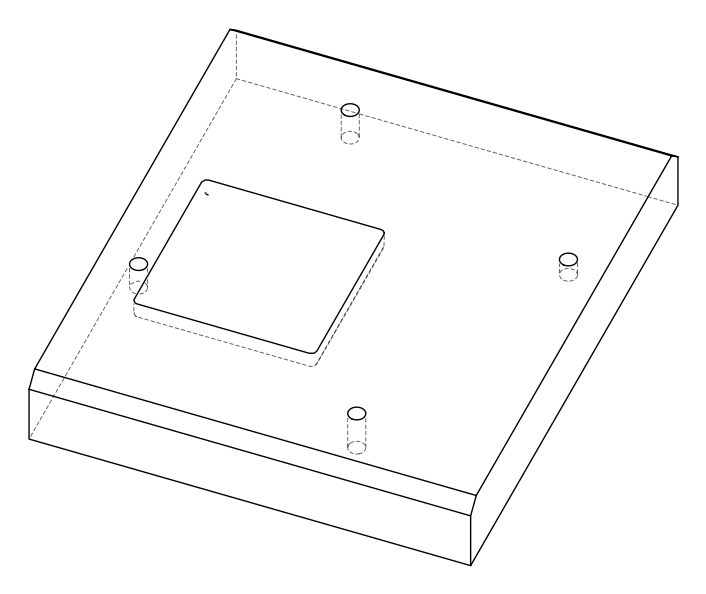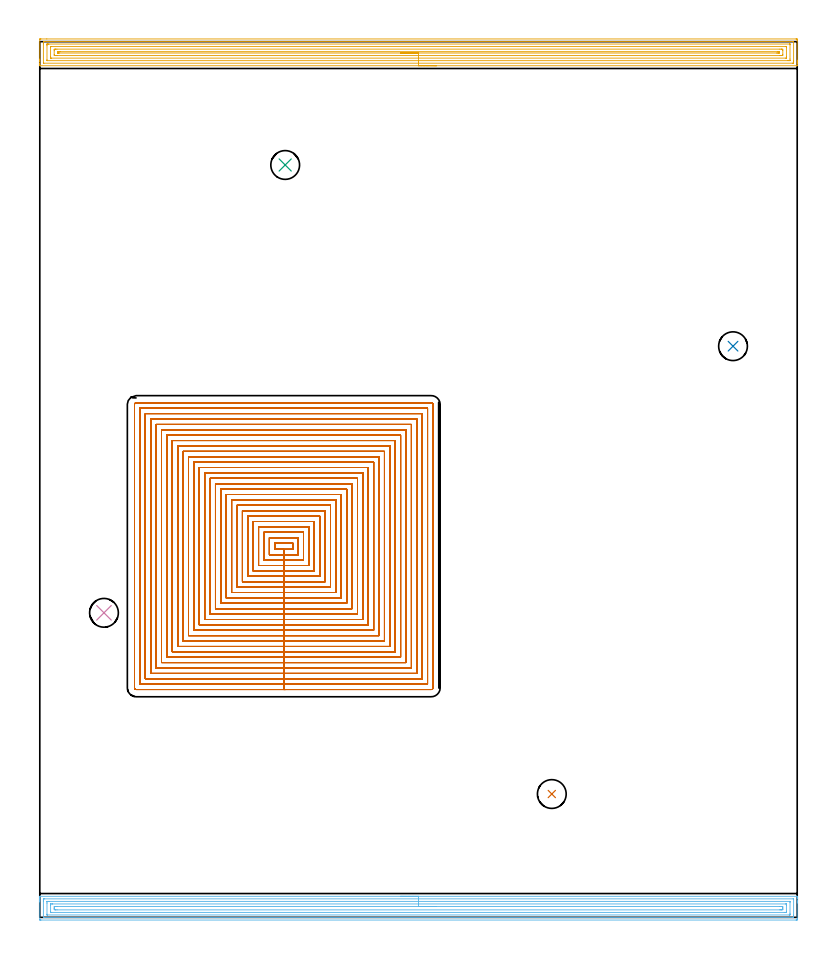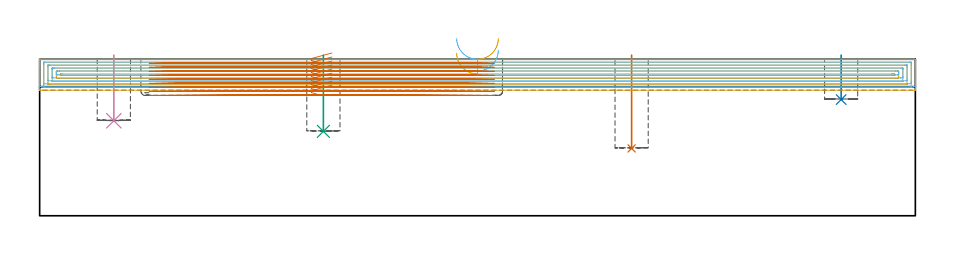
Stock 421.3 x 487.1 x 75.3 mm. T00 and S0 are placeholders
(PLAN: 7 operations, 2 tool changes, 205 min)
(1 INDEXABLE_INSERT_DRILL_BLIND_HOLE_FROM_SOLID | STEP1POCKET | NXT0302_003 | 0.18 min | 8560 mm3)
(2 INDEXABLE_INSERT_DRILL_BLIND_HOLE_FROM_SOLID_1 | STEP1POCKET_1 | NXT0302_003 | 0.09 min | 3851 mm3)
(3 INDEXABLE_INSERT_DRILL_BLIND_HOLE_FROM_SOLID_2 | STEP1POCKET_2 | NXT0302_003 | 0.15 min | 6918 mm3)
(4 INDEXABLE_INSERT_DRILL_BLIND_HOLE_FROM_SOLID_3 | STEP1POCKET_3 | NXT0302_003 | 0.13 min | 5896 mm3)
(5 AREA_MILL | FG_CHAMFER_SURFACE | UGT0205_001 | 20.44 min | 46761 mm3)
(6 AREA_MILL_1 | FG_CHAMFER_SURFACE_1 | UGT0205_001 | 17.11 min | 36704 mm3)
(7 MILL_RECTANGULAR_POCKET | POCKET_RECTANGULAR_STRAIGHT | UGT0201_086 | Follow Part, ap 2, ae 75% | 166.9 min | 506118 mm3)
(TOOL NXT0302_003 | Index. Insert Drill 16mm [880-D1600L20-05] | D16 PA176 FL80 Z2)
(TOOL UGT0205_001 | Chamfer Mill 20 x 3 x 45 deg. | D20 FL50 Z2)
(TOOL UGT0201_086 | End Mill 8 mm | D8 R2 FL19 Z4)
(OP 1 INDEXABLE_INSERT_DRILL_BLIND_HOLE_FROM_SOLID)
G17 G21 G94 G90
T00 M6
G54
G17 G0 G90 X284.8 Y68.6 S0 M3
G43 Z85.3 H1
G94 G81 G98 Z32.4 F250. R77.3
G80
M5
M2
(OP 2 INDEXABLE_INSERT_DRILL_BLIND_HOLE_FROM_SOLID_1)
G17 G21 G94 G90
T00 M6
G54
G17 G0 G90 X385.6 Y317.7 S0 M3
G43 Z85.3 H1
G94 G81 G98 Z55.9 F250. R77.3
G80
M5
M2
(OP 3 INDEXABLE_INSERT_DRILL_BLIND_HOLE_FROM_SOLID_2)
G17 G21 G94 G90
T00 M6
G54
G17 G0 G90 X136.5 Y418.5 S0 M3
G43 Z85.3 H1
G94 G81 G98 Z40.6 F250. R77.3
G80
M5
M2
(OP 4 INDEXABLE_INSERT_DRILL_BLIND_HOLE_FROM_SOLID_3)
G17 G21 G94 G90
T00 M6
G54
G17 G0 G90 X35.7 Y169.4 S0 M3
G43 Z85.3 H1
G94 G81 G98 Z45.7 F250. R77.3
G80
M5
M2
(OP 5 AREA_MILL)
G17 G21 G94 G90
T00 M6
G54
G17 G0 G90 X220.65 Y473.7 S1061 M3
G43 Z85.3 H0
G94 G1 X220.612 Z84.428 F250.
X220.498 Z83.563
X220.309 Z82.712
X220.047 Z81.88
X219.713 Z81.074
X219.31 Z80.3
X218.842 Z79.564
X218.31 Z78.872
X217.721 Z78.229
X217.078 Z77.639
X216.386 Z77.108
X215.65 Z76.64
X214.876 Z76.237
X214.07 Z75.903
X213.238 Z75.641
X212.386 Z75.452
X211.522 Z75.338
X210.65 Z75.3
X0.176
X0.01 Y473.707 Z75.293
X0. Y474.03 Z74.97
Y474.302 Z74.697
Y474.997 Z73.998
Y476.223 Z72.774
Y476.755 Z72.24
Y477.368 Z71.627
Y488.182 Z60.815
X0.002 Y488.451 Z60.547
X0.01 Y488.592 Z60.406
X0.153 Y488.599 Z60.399
X0.623 Y488.6 Z60.4
X3.902
X420.677 Y488.599 Z60.401
X421.098 Y488.596 Z60.402
X421.29 Y488.592 Z60.405
X421.295 Y488.182 Z60.815
X421.3 Y487.569 Z61.428
Y476.755 Z72.24
Y476.223 Z72.774
Y475.876 Z73.12
Y475.344 Z73.652
Y474.997 Z73.998
Y474.029 Z74.97
X421.29 Y473.707 Z75.293
X421.124 Y473.7 Z75.3
X210.65
Y475.114 Z73.886
X2.291
X2.046 Y475.116 Z73.884
X2.017 Y475.118 Z73.882
X2.01 Y475.121 Z73.879
X2.006 Y475.129 Z73.871
X2.002 Y475.164 Z73.836
X2.001 Y475.197 Z73.803
X2. Y475.401 Z73.599
Y485.949 Z63.051
X2.004 Y486.424 Z62.576
X2.009 Y486.819 Z62.181
X2.033 Y487.179 Z61.821
X2.411 Y487.184 Z61.816
X2.531 Y487.185 Z61.815
X419.009 Y487.186 Z61.814
X419.254 Y487.184 Z61.816
X419.283 Y487.182 Z61.818
X419.29 Y487.179 Z61.821
X419.294 Y487.171 Z61.829
X419.298 Y487.136 Z61.864
X419.299 Y487.103 Z61.897
X419.3 Y486.899 Z62.101
Y476.351 Z72.649
X419.296 Y475.876 Z73.124
X419.291 Y475.481 Z73.519
X419.267 Y475.121 Z73.879
X418.889 Y475.116 Z73.884
X418.769 Y475.115 Z73.885
X210.65 Y475.114 Z73.886
Y476.529 Z72.471
X4.122
X4.061 Y476.532 Z72.468
X4.022 Y476.535 Z72.465
X4.01 Y476.539 Z72.461
X4.008 Y476.56 Z72.44
X4.003 Y476.755 Z72.245
X4. Y476.95 Z72.05
Y484.861 Z64.139
X4.002 Y485.545 Z63.455
X4.005 Y485.735 Z63.265
X4.01 Y485.762 Z63.238
X4.028 Y485.765 Z63.235
X4.083 Y485.768 Z63.232
X4.198 Y485.77 Z63.23
X4.862 Y485.771 Z63.229
X5.092 Y485.772 Z63.228
X417.178 Y485.771 Z63.229
X417.239 Y485.768 Z63.232
X417.278 Y485.765 Z63.235
X417.29 Y485.761 Z63.239
X417.292 Y485.74 Z63.26
X417.297 Y485.545 Z63.455
X417.3 Y485.351 Z63.649
Y477.439 Z71.561
X417.298 Y476.755 Z72.245
X417.295 Y476.565 Z72.435
X417.29 Y476.538 Z72.462
X417.272 Y476.535 Z72.465
X417.217 Y476.532 Z72.468
X417.102 Y476.53 Z72.47
X416.438 Y476.529 Z72.471
X416.208
X210.65
Y477.943 Z71.057
X6.565
X6.142 Y477.944 Z71.056
X6.058 Y477.947 Z71.053
X6.022 Y477.949 Z71.051
X6.01 Y477.954 Z71.046
X6.007 Y477.976 Z71.024
X6.004 Y478.081 Z70.919
X6. Y478.499 Z70.501
Y483.773 Z65.227
X6.004 Y484.22 Z64.78
X6.008 Y484.327 Z64.673
X6.01 Y484.348 Z64.652
X6.038 Y484.351 Z64.649
X6.107 Y484.354 Z64.646
X6.301 Y484.356 Z64.644
X414.735 Y484.357 Z64.643
X415.158 Y484.356 Z64.644
X415.242 Y484.353 Z64.647
X415.278 Y484.351 Z64.649
X415.29 Y484.346 Z64.654
X415.293 Y484.324 Z64.676
X415.296 Y484.22 Z64.78
X415.3 Y483.801 Z65.199
Y478.527 Z70.473
X415.296 Y478.08 Z70.92
X415.292 Y477.973 Z71.027
X415.29 Y477.952 Z71.048
X415.262 Y477.949 Z71.051
X415.193 Y477.946 Z71.054
X414.999 Y477.944 Z71.056
X210.65 Y477.943 Z71.057
Y479.357 Z69.643
X9.596
X8.702 Y479.358 Z69.642
X8.667 Y479.359 Z69.641
X8.01 Y479.392 Z69.608
X8.001 Y480.047 Z68.953
X8. Y482.029 Z66.971
X8.003 Y482.682 Z66.318
X8.01 Y482.908 Z66.092
X8.633 Y482.941 Z66.059
X8.667 Y482.942 Z66.058
X9.525 Y482.943 Z66.057
X411.704
X412.598 Y482.942 Z66.058
X412.633 Y482.941 Z66.059
X413.29 Y482.908 Z66.092
X413.299 Y482.253 Z66.747
Y480.047 Z68.953
X413.29 Y479.392 Z69.608
X412.667 Y479.359 Z69.641
X412.633 Y479.358 Z69.642
X411.775 Y479.357 Z69.643
X210.65
Y480.771 Z68.229
X10.84
X10.454 Y480.772 Z68.228
X10.07 Y480.776 Z68.224
X10.021 Y480.778 Z68.222
X10.01 Y480.784 Z68.216
X10.006 Y480.803 Z68.197
X10.002 Y480.882 Z68.118
X10. Y481.001 Z67.999
X10.001 Y481.15 Z67.85
X10.005 Y481.373 Z67.627
X10.01 Y481.484 Z67.516
X10.022 Y481.522 Z67.478
X10.074 Y481.525 Z67.475
X10.454 Y481.527 Z67.473
X10.963 Y481.529 Z67.471
X11.348
X410.461
X410.846 Y481.528 Z67.472
X411.231 Y481.524 Z67.476
X411.279 Y481.522 Z67.478
X411.291 Y481.516 Z67.484
X411.294 Y481.497 Z67.503
X411.298 Y481.418 Z67.582
X411.3 Y481.299 Z67.701
X411.299 Y481.15 Z67.85
X411.295 Y480.927 Z68.073
X411.29 Y480.816 Z68.184
X411.278 Y480.778 Z68.222
X411.226 Y480.775 Z68.225
X410.846 Y480.773 Z68.227
X410.337 Y480.771 Z68.229
X409.952
X210.65
X209.778 Z68.267
X208.914 Z68.381
X208.062 Z68.57
X207.23 Z68.832
X206.424 Z69.166
X205.65 Z69.569
X204.914 Z70.037
X204.222 Z70.568
X203.579 Z71.158
X202.99 Z71.801
X202.458 Z72.493
X201.99 Z73.229
X201.587 Z74.003
X201.253 Z74.809
X200.991 Z75.641
X200.802 Z76.492
X200.688 Z77.357
X200.65 Z78.229
G0 Z85.3
M5
M2
(OP 6 AREA_MILL_1)
G17 G21 G94 G90
T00 M6
G54
G17 G0 G90 X200.65 Y11.7 S1061 M3
G43 Z85.3 H0
G94 G1 X200.688 Z84.428 F250.
X200.802 Z83.563
X200.991 Z82.712
X201.253 Z81.88
X201.587 Z81.074
X201.99 Z80.3
X202.459 Z79.564
X202.99 Z78.872
X203.579 Z78.229
X204.222 Z77.639
X204.914 Z77.108
X205.65 Z76.64
X206.424 Z76.237
X207.23 Z75.903
X208.062 Z75.641
X208.914 Z75.452
X209.778 Z75.338
X210.65 Z75.3
X421.124
X421.297 Y11.702 Z75.292
X421.298 Y11.701
X421.3 Y11.355 Z74.954
Y11.078 Z74.678
Y10.383 Z73.977
Y9.154 Z72.751
Y8.622 Z72.216
Y8.008 Z71.603
Y-0.797 Z62.801
X421.297 Y-1.063 Z62.535
X421.29 Y-1.492 Z62.106
X421.116 Y-1.496 Z62.102
X420.677 Y-1.5 Z62.1
X0.623
X0.169 Y-1.496 Z62.102
X0.01 Y-1.492 Z62.106
X0. Y-1.329 Z62.268
Y8.622 Z72.216
Y9.154 Z72.751
Y9.502 Z73.098
Y10.035 Z73.631
Y10.383 Z73.977
Y11.078 Z74.677
Y11.355 Z74.954
X0.002 Y11.701 Z75.292
X0.003 Y11.702
X0.176 Y11.7 Z75.3
X210.65
Y10.286 Z73.886
X418.988 Y10.285 Z73.885
X419.261 Y10.28 Z73.88
X419.287 Y10.279 Z73.879
X419.292 Y10.26 Z73.86
X419.297 Y10.226 Z73.826
X419.299 Y10.193 Z73.793
X419.3 Y1.174 Z64.774
X419.298 Y0.698 Z64.298
X419.293 Y0.3 Z63.9
X419.277 Y-0.079 Z63.521
X418.889 Y-0.084 Z63.516
X418.79 Y-0.085 Z63.515
X2.312
X2.039 Y-0.08 Z63.52
X2.013 Y-0.079 Z63.521
X2.008 Y-0.06 Z63.54
X2.003 Y-0.026 Z63.574
X2.001 Y0.007 Z63.607
X2. Y9.026 Z72.626
X2.002 Y9.502 Z73.102
X2.007 Y9.9 Z73.5
X2.023 Y10.279 Z73.879
X2.411 Y10.284 Z73.884
X2.51 Y10.285 Z73.885
X210.65 Y10.286 Z73.886
Y8.871 Z72.471
X417.102
X417.186 Y8.87 Z72.47
X417.253 Y8.867 Z72.467
X417.289 Y8.865 Z72.465
X417.292 Y8.817 Z72.417
X417.297 Y8.622 Z72.222
X417.3 Y8.427 Z72.027
Y2.264 Z65.864
X417.296 Y1.578 Z65.178
X417.292 Y1.391 Z64.991
X417.283 Y1.335 Z64.935
X417.228 Y1.333 Z64.933
X417.102 Y1.331 Z64.931
X416.849 Y1.329 Z64.929
X4.198
X4.114 Y1.33 Z64.93
X4.047 Y1.333 Z64.933
X4.011 Y1.335 Z64.935
X4.008 Y1.383 Z64.983
X4.003 Y1.578 Z65.178
X4. Y1.773 Z65.373
Y7.936 Z71.536
X4.004 Y8.622 Z72.222
X4.008 Y8.809 Z72.409
X4.017 Y8.865 Z72.465
X4.072 Y8.867 Z72.467
X4.198 Y8.869 Z72.469
X4.839 Y8.871 Z72.471
X5.092
X210.65
Y7.457 Z71.057
X414.71
X415.161 Y7.453 Z71.053
X415.257 Y7.45 Z71.05
X415.29 Y7.446 Z71.046
X415.293 Y7.399 Z70.999
X415.296 Y7.295 Z70.895
X415.3 Y6.875 Z70.475
Y3.353 Z66.953
X415.296 Y2.906 Z66.506
X415.293 Y2.798 Z66.398
X415.29 Y2.751 Z66.351
X415.227 Y2.748 Z66.348
X415.024 Y2.745 Z66.345
X414.421 Y2.743 Z66.343
X414.132
X6.59
X6.139 Y2.747 Z66.347
X6.043 Y2.75 Z66.35
X6.01 Y2.754 Z66.354
X6.007 Y2.8 Z66.4
X6.004 Y2.905 Z66.505
X6. Y3.325 Z66.925
Y6.847 Z70.447
X6.004 Y7.294 Z70.894
X6.007 Y7.402 Z71.002
X6.01 Y7.449 Z71.049
X6.073 Y7.452 Z71.052
X6.276 Y7.455 Z71.055
X6.879 Y7.457 Z71.057
X7.168
X210.65
Y6.043 Z69.643
X411.739
X412.573 Y6.04 Z69.64
X412.633 Y6.036 Z69.636
X413.29 Y5.98 Z69.58
X413.299 Y5.325 Z68.925
Y5.1 Z68.7
X413.296 Y4.447 Z68.047
X413.29 Y4.22 Z67.82
X412.69 Y4.163 Z67.763
X412.633 Y4.161 Z67.761
X411.803 Y4.157 Z67.757
X411.739
X9.561
X8.727 Y4.16 Z67.76
X8.667 Y4.164 Z67.764
X8.01 Y4.22 Z67.82
X8.001 Y4.875 Z68.475
Y5.1 Z68.7
X8.004 Y5.753 Z69.353
X8.01 Y5.98 Z69.58
X8.61 Y6.037 Z69.637
X8.667 Y6.039 Z69.639
X9.497 Y6.043 Z69.643
X9.561
X210.65
X211.522 Z69.681
X212.387 Z69.795
X213.238 Z69.984
X214.07 Z70.246
X214.876 Z70.58
X215.65 Z70.983
X216.386 Z71.452
X217.078 Z71.983
X217.721 Z72.572
X218.31 Z73.215
X218.842 Z73.907
X219.31 Z74.643
X219.713 Z75.417
X220.047 Z76.223
X220.309 Z77.055
X220.498 Z77.907
X220.612 Z78.771
X220.65 Z79.643
G0 Z85.3
M5
M2
(OP 7 MILL_RECTANGULAR_POCKET)
G17 G21 G94 G90
T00 M6
G54
G17 G0 G90 X140.611 Y208.2 S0 M3
G43 Z85.3 H0
Z78.3
G94 G1 X130.7 Z75.644 F250.
Y204.7 Z74.706
X135.7 Z73.367
X140.7 F500.
Y208.2
X130.7
Y204.7
X135.7
Y201.7
X143.7
Y211.2
X127.7
Y201.7
X135.7
Y198.7
X146.7
Y214.2
X124.7
Y198.7
X135.7
Y195.7
X149.7
Y217.2
X121.7
Y195.7
X135.7
Y192.7
X152.7
Y220.2
X118.7
Y192.7
X135.7
Y189.7
X155.7
Y223.2
X115.7
Y189.7
X135.7
Y186.7
X158.7
Y226.2
X112.7
Y186.7
X135.7
Y183.7
X161.7
Y229.2
X109.7
Y183.7
X135.7
Y180.7
X164.7
Y232.2
X106.7
Y180.7
X135.7
Y177.7
X167.7
Y235.2
X103.7
Y177.7
X135.7
Y174.7
X170.7
Y238.2
X100.7
Y174.7
X135.7
Y171.7
X173.7
Y241.2
X97.7
Y171.7
X135.7
Y168.7
X176.7
Y244.2
X94.7
Y168.7
X135.7
Y165.7
X179.7
Y247.2
X91.7
Y165.7
X135.7
Y162.7
X182.7
Y250.2
X88.7
Y162.7
X135.7
Y159.7
X185.7
Y253.2
X85.7
Y159.7
X135.7
Y156.7
X188.7
Y256.2
X82.7
Y156.7
X135.7
Y153.7
X191.7
Y259.2
X79.7
Y153.7
X135.7
Y150.7
X194.7
Y262.2
X76.7
Y150.7
X135.7
Y147.7
X197.7
Y265.2
X73.7
Y147.7
X135.7
Y144.7
X200.7
Y268.2
X70.7
Y144.7
X135.7
Y141.7
X203.7
Y271.2
X67.7
Y141.7
X135.7
Y138.7
X206.7
Y274.2
X64.7
Y138.7
X135.7
Y135.7
X209.7
Y277.2
X61.7
Y135.7
X135.7
Y132.7
X212.7
Y280.2
X58.7
Y132.7
X135.7
Y129.7
X215.7
Y283.2
X55.7
Y129.7
X135.7
Y126.7
X217.8
G3 X218.7 Y127.6 R0.9
G1 Y285.3
G3 X217.8 Y286.2 R0.9
G1 X53.6
G3 X52.7 Y285.3 R0.9
G1 Y127.6
G3 X53.6 Y126.7 R0.9
G1 X135.7
X136.7
G0 X140.611 Y208.2 Z76.367
G1 X130.7 Z73.711 F250.
Y204.7 Z72.773
X135.7 Z71.433
X140.7 F500.
Y208.2
X130.7
Y204.7
X135.7
Y201.7
X143.7
Y211.2
X127.7
Y201.7
X135.7
Y198.7
X146.7
Y214.2
X124.7
Y198.7
X135.7
Y195.7
X149.7
Y217.2
X121.7
Y195.7
X135.7
Y192.7
X152.7
Y220.2
X118.7
Y192.7
X135.7
Y189.7
X155.7
Y223.2
X115.7
Y189.7
X135.7
Y186.7
X158.7
Y226.2
X112.7
Y186.7
X135.7
Y183.7
X161.7
Y229.2
X109.7
Y183.7
X135.7
Y180.7
X164.7
Y232.2
X106.7
Y180.7
X135.7
Y177.7
X167.7
Y235.2
X103.7
Y177.7
X135.7
Y174.7
X170.7
Y238.2
X100.7
Y174.7
X135.7
Y171.7
X173.7
Y241.2
X97.7
Y171.7
X135.7
Y168.7
X176.7
Y244.2
X94.7
Y168.7
X135.7
Y165.7
X179.7
Y247.2
X91.7
Y165.7
X135.7
Y162.7
X182.7
Y250.2
X88.7
Y162.7
X135.7
Y159.7
X185.7
Y253.2
X85.7
Y159.7
X135.7
Y156.7
X188.7
Y256.2
X82.7
Y156.7
X135.7
Y153.7
X191.7
Y259.2
X79.7
Y153.7
X135.7
Y150.7
X194.7
Y262.2
X76.7
Y150.7
X135.7
Y147.7
X197.7
Y265.2
X73.7
Y147.7
X135.7
Y144.7
X200.7
Y268.2
X70.7
Y144.7
X135.7
Y141.7
X203.7
Y271.2
X67.7
Y141.7
X135.7
Y138.7
X206.7
Y274.2
X64.7
Y138.7
X135.7
Y135.7
X209.7
Y277.2
X61.7
Y135.7
X135.7
Y132.7
X212.7
Y280.2
X58.7
Y132.7
X135.7
Y129.7
X215.7
Y283.2
X55.7
Y129.7
X135.7
Y126.7
X217.8
G3 X218.7 Y127.6 R0.9
G1 Y285.3
G3 X217.8 Y286.2 R0.9
G1 X53.6
G3 X52.7 Y285.3 R0.9
G1 Y127.6
G3 X53.6 Y126.7 R0.9
G1 X135.7
X136.7
G0 X140.611 Y208.2 Z74.433
G1 X130.7 Z71.778 F250.
Y204.7 Z70.84
X135.7 Z69.5
X140.7 F500.
Y208.2
X130.7
Y204.7
X135.7
Y201.7
X143.7
Y211.2
X127.7
Y201.7
X135.7
Y198.7
X146.7
Y214.2
X124.7
Y198.7
X135.7
Y195.7
X149.7
Y217.2
X121.7
Y195.7
X135.7
Y192.7
X152.7
Y220.2
X118.7
Y192.7
X135.7
Y189.7
X155.7
Y223.2
X115.7
Y189.7
X135.7
Y186.7
X158.7
Y226.2
X112.7
Y186.7
X135.7
Y183.7
X161.7
Y229.2
X109.7
Y183.7
X135.7
Y180.7
X164.7
Y232.2
X106.7
Y180.7
X135.7
Y177.7
X167.7
Y235.2
X103.7
Y177.7
X135.7
Y174.7
X170.7
Y238.2
X100.7
Y174.7
X135.7
Y171.7
X173.7
Y241.2
X97.7
Y171.7
X135.7
Y168.7
X176.7
Y244.2
X94.7
Y168.7
X135.7
Y165.7
X179.7
Y247.2
X91.7
Y165.7
X135.7
Y162.7
X182.7
Y250.2
X88.7
Y162.7
X135.7
Y159.7
X185.7
Y253.2
X85.7
Y159.7
X135.7
Y156.7
X188.7
Y256.2
X82.7
Y156.7
X135.7
Y153.7
X191.7
Y259.2
X79.7
Y153.7
X135.7
Y150.7
X194.7
Y262.2
X76.7
Y150.7
X135.7
Y147.7
X197.7
Y265.2
X73.7
Y147.7
X135.7
Y144.7
X200.7
Y268.2
X70.7
Y144.7
X135.7
Y141.7
X203.7
Y271.2
X67.7
Y141.7
X135.7
Y138.7
X206.7
Y274.2
X64.7
Y138.7
X135.7
Y135.7
X209.7
Y277.2
X61.7
Y135.7
X135.7
Y132.7
X212.7
Y280.2
X58.7
Y132.7
X135.7
Y129.7
X215.7
Y283.2
X55.7
Y129.7
X135.7
Y126.7
X217.8
G3 X218.7 Y127.6 R0.9
G1 Y285.3
G3 X217.8 Y286.2 R0.9
G1 X53.6
G3 X52.7 Y285.3 R0.9
G1 Y127.6
G3 X53.6 Y126.7 R0.9
G1 X135.7
X136.7
G0 X140.611 Y208.2 Z72.5
G1 X130.7 Z69.844 F250.
Y204.7 Z68.906
X135.7 Z67.567
X140.7 F500.
Y208.2
X130.7
Y204.7
X135.7
Y201.7
X143.7
Y211.2
X127.7
Y201.7
X135.7
Y198.7
X146.7
Y214.2
X124.7
Y198.7
X135.7
Y195.7
X149.7
Y217.2
X121.7
Y195.7
X135.7
Y192.7
X152.7
Y220.2
X118.7
Y192.7
X135.7
Y189.7
X155.7
Y223.2
X115.7
Y189.7
X135.7
Y186.7
X158.7
Y226.2
X112.7
Y186.7
X135.7
Y183.7
X161.7
Y229.2
X109.7
Y183.7
X135.7
Y180.7
X164.7
Y232.2
X106.7
Y180.7
X135.7
Y177.7
X167.7
Y235.2
X103.7
Y177.7
X135.7
Y174.7
X170.7
Y238.2
X100.7
Y174.7
X135.7
Y171.7
X173.7
Y241.2
X97.7
Y171.7
X135.7
Y168.7
X176.7
Y244.2
X94.7
Y168.7
X135.7
Y165.7
X179.7
Y247.2
X91.7
Y165.7
X135.7
Y162.7
X182.7
Y250.2
X88.7
Y162.7
X135.7
Y159.7
X185.7
Y253.2
X85.7
Y159.7
X135.7
Y156.7
X188.7
Y256.2
X82.7
Y156.7
X135.7
Y153.7
X191.7
Y259.2
X79.7
Y153.7
X135.7
Y150.7
X194.7
Y262.2
X76.7
Y150.7
X135.7
Y147.7
X197.7
Y265.2
X73.7
Y147.7
X135.7
Y144.7
X200.7
Y268.2
X70.7
Y144.7
X135.7
Y141.7
X203.7
Y271.2
X67.7
Y141.7
X135.7
Y138.7
X206.7
Y274.2
X64.7
Y138.7
X135.7
Y135.7
X209.7
Y277.2
X61.7
Y135.7
X135.7
Y132.7
X212.7
Y280.2
X58.7
Y132.7
X135.7
Y129.7
X215.7
Y283.2
X55.7
Y129.7
X135.7
Y126.7
X217.8
G3 X218.7 Y127.6 R0.9
G1 Y285.3
G3 X217.8 Y286.2 R0.9
G1 X53.6
G3 X52.7 Y285.3 R0.9
G1 Y127.6
G3 X53.6 Y126.7 R0.9
G1 X135.7
X136.7
G0 X140.611 Y208.2 Z70.567
G1 X130.7 Z67.911 F250.
Y204.7 Z66.973
X135.7 Z65.633
X140.7 F500.
Y208.2
X130.7
Y204.7
X135.7
Y201.7
X143.7
Y211.2
X127.7
Y201.7
X135.7
Y198.7
X146.7
Y214.2
X124.7
Y198.7
X135.7
Y195.7
X149.7
Y217.2
X121.7
Y195.7
X135.7
Y192.7
X152.7
Y220.2
X118.7
Y192.7
X135.7
Y189.7
X155.7
Y223.2
X115.7
Y189.7
X135.7
Y186.7
X158.7
Y226.2
X112.7
Y186.7
X135.7
Y183.7
X161.7
Y229.2
X109.7
Y183.7
X135.7
Y180.7
X164.7
Y232.2
X106.7
Y180.7
X135.7
Y177.7
X167.7
Y235.2
X103.7
Y177.7
X135.7
Y174.7
X170.7
Y238.2
X100.7
Y174.7
X135.7
Y171.7
X173.7
Y241.2
X97.7
Y171.7
X135.7
Y168.7
X176.7
Y244.2
X94.7
Y168.7
X135.7
Y165.7
X179.7
Y247.2
X91.7
Y165.7
X135.7
Y162.7
X182.7
Y250.2
X88.7
Y162.7
X135.7
Y159.7
X185.7
Y253.2
X85.7
Y159.7
X135.7
Y156.7
X188.7
Y256.2
X82.7
Y156.7
X135.7
Y153.7
X191.7
Y259.2
X79.7
Y153.7
X135.7
Y150.7
X194.7
Y262.2
X76.7
Y150.7
X135.7
Y147.7
X197.7
Y265.2
X73.7
Y147.7
X135.7
Y144.7
X200.7
Y268.2
X70.7
Y144.7
X135.7
Y141.7
X203.7
Y271.2
X67.7
Y141.7
X135.7
Y138.7
X206.7
Y274.2
X64.7
Y138.7
X135.7
Y135.7
X209.7
Y277.2
X61.7
Y135.7
X135.7
Y132.7
X212.7
Y280.2
X58.7
Y132.7
X135.7
Y129.7
X215.7
Y283.2
X55.7
Y129.7
X135.7
Y126.7
X217.8
G3 X218.7 Y127.6 R0.9
G1 Y285.3
G3 X217.8 Y286.2 R0.9
G1 X53.6
G3 X52.7 Y285.3 R0.9
G1 Y127.6
G3 X53.6 Y126.7 R0.9
G1 X135.7
X136.7
G0 X140.611 Y208.2 Z68.633
G1 X130.7 Z65.978 F250.
Y204.7 Z65.04
X135.7 Z63.7
X140.7 F500.
Y208.2
X130.7
Y204.7
X135.7
Y201.7
X143.7
Y211.2
X127.7
Y201.7
X135.7
Y198.7
X146.7
Y214.2
X124.7
Y198.7
X135.7
Y195.7
X149.7
Y217.2
X121.7
Y195.7
X135.7
Y192.7
X152.7
Y220.2
X118.7
Y192.7
X135.7
Y189.7
X155.7
Y223.2
X115.7
Y189.7
X135.7
Y186.7
X158.7
Y226.2
X112.7
Y186.7
X135.7
Y183.7
X161.7
Y229.2
X109.7
Y183.7
X135.7
Y180.7
X164.7
Y232.2
X106.7
Y180.7
X135.7
Y177.7
X167.7
Y235.2
X103.7
Y177.7
X135.7
Y174.7
X170.7
Y238.2
X100.7
Y174.7
X135.7
Y171.7
X173.7
Y241.2
X97.7
Y171.7
X135.7
Y168.7
X176.7
Y244.2
X94.7
Y168.7
X135.7
Y165.7
X179.7
Y247.2
X91.7
Y165.7
X135.7
Y162.7
X182.7
Y250.2
X88.7
Y162.7
X135.7
Y159.7
X185.7
Y253.2
X85.7
Y159.7
X135.7
Y156.7
X188.7
Y256.2
X82.7
Y156.7
X135.7
Y153.7
X191.7
Y259.2
X79.7
Y153.7
X135.7
Y150.7
X194.7
Y262.2
X76.7
Y150.7
X135.7
Y147.7
X197.7
Y265.2
X73.7
Y147.7
X135.7
Y144.7
X200.7
Y268.2
X70.7
Y144.7
X135.7
Y141.7
X203.7
Y271.2
X67.7
Y141.7
X135.7
Y138.7
X206.7
Y274.2
X64.7
Y138.7
X135.7
Y135.7
X209.7
Y277.2
X61.7
Y135.7
X135.7
Y132.7
X212.7
Y280.2
X58.7
Y132.7
X135.7
Y129.7
X215.7
Y283.2
X55.7
Y129.7
X135.7
Y126.7
X217.8
G3 X218.7 Y127.6 R0.9
G1 Y285.3
G3 X217.8 Y286.2 R0.9
G1 X53.6
G3 X52.7 Y285.3 R0.9
G1 Y127.6
G3 X53.6 Y126.7 R0.9
G1 X135.7
X136.7
G0 X140.611 Y208.2 Z66.7
G1 X130.7 Z64.044 F250.
Y204.7 Z63.106
X135.7 Z61.767
X140.7 F500.
Y208.2
X130.7
Y204.7
X135.7
Y201.7
X143.7
Y211.2
X127.7
Y201.7
X135.7
Y198.7
X146.7
Y214.2
X124.7
Y198.7
X135.7
Y195.7
X149.7
Y217.2
X121.7
Y195.7
X135.7
Y192.7
X152.7
Y220.2
X118.7
Y192.7
X135.7
Y189.7
X155.7
Y223.2
X115.7
Y189.7
X135.7
Y186.7
X158.7
Y226.2
X112.7
Y186.7
X135.7
Y183.7
X161.7
Y229.2
X109.7
Y183.7
X135.7
Y180.7
X164.7
Y232.2
X106.7
Y180.7
X135.7
Y177.7
X167.7
Y235.2
X103.7
Y177.7
X135.7
Y174.7
X170.7
Y238.2
X100.7
Y174.7
X135.7
Y171.7
X173.7
Y241.2
X97.7
Y171.7
X135.7
Y168.7
X176.7
Y244.2
X94.7
Y168.7
X135.7
Y165.7
X179.7
Y247.2
X91.7
Y165.7
X135.7
Y162.7
X182.7
Y250.2
X88.7
Y162.7
X135.7
Y159.7
X185.7
Y253.2
X85.7
Y159.7
X135.7
Y156.7
X188.7
Y256.2
X82.7
Y156.7
X135.7
Y153.7
X191.7
Y259.2
X79.7
Y153.7
X135.7
Y150.7
X194.7
Y262.2
X76.7
Y150.7
X135.7
Y147.7
X197.7
Y265.2
X73.7
Y147.7
X135.7
Y144.7
X200.7
Y268.2
X70.7
Y144.7
X135.7
Y141.7
X203.7
Y271.2
X67.7
Y141.7
X135.7
Y138.7
X206.7
Y274.2
X64.7
Y138.7
X135.7
Y135.7
X209.7
Y277.2
X61.7
Y135.7
X135.7
Y132.7
X212.7
Y280.2
X58.7
Y132.7
X135.7
Y129.7
X215.7
Y283.2
X55.7
Y129.7
X135.7
Y126.7
X217.8
G3 X218.7 Y127.6 R0.9
G1 Y285.3
G3 X217.8 Y286.2 R0.9
G1 X53.6
G3 X52.7 Y285.3 R0.9
G1 Y127.6
G3 X53.6 Y126.7 R0.9
G1 X135.7
X136.7
G0 X140.611 Y208.2 Z64.767
G1 X130.7 Z62.111 F250.
Y204.7 Z61.173
X135.7 Z59.833
X140.7 F500.
Y208.2
X130.7
Y204.7
X135.7
Y201.7
X143.7
Y211.2
X127.7
Y201.7
X135.7
Y198.7
X146.7
Y214.2
X124.7
Y198.7
X135.7
Y195.7
X149.7
Y217.2
X121.7
Y195.7
X135.7
Y192.7
X152.7
Y220.2
X118.7
Y192.7
X135.7
Y189.7
X155.7
Y223.2
X115.7
Y189.7
X135.7
Y186.7
X158.7
Y226.2
X112.7
Y186.7
X135.7
Y183.7
X161.7
Y229.2
X109.7
Y183.7
X135.7
Y180.7
X164.7
Y232.2
X106.7
Y180.7
X135.7
Y177.7
X167.7
Y235.2
X103.7
Y177.7
X135.7
Y174.7
X170.7
Y238.2
X100.7
Y174.7
X135.7
Y171.7
X173.7
Y241.2
X97.7
Y171.7
X135.7
Y168.7
X176.7
Y244.2
X94.7
Y168.7
X135.7
Y165.7
X179.7
Y247.2
X91.7
Y165.7
X135.7
Y162.7
X182.7
Y250.2
X88.7
Y162.7
X135.7
Y159.7
X185.7
Y253.2
X85.7
Y159.7
X135.7
Y156.7
X188.7
Y256.2
X82.7
Y156.7
X135.7
Y153.7
X191.7
Y259.2
X79.7
Y153.7
X135.7
Y150.7
X194.7
Y262.2
X76.7
Y150.7
X135.7
Y147.7
X197.7
Y265.2
X73.7
Y147.7
X135.7
Y144.7
X200.7
Y268.2
X70.7
Y144.7
X135.7
Y141.7
X203.7
Y271.2
X67.7
Y141.7
X135.7
Y138.7
X206.7
Y274.2
X64.7
Y138.7
X135.7
Y135.7
X209.7
Y277.2
X61.7
Y135.7
X135.7
Y132.7
X212.7
Y280.2
X58.7
Y132.7
X135.7
Y129.7
X215.7
Y283.2
X55.7
Y129.7
X135.7
Y126.7
X217.8
G3 X218.7 Y127.6 R0.9
G1 Y285.3
G3 X217.8 Y286.2 R0.9
G1 X53.6
G3 X52.7 Y285.3 R0.9
G1 Y127.6
G3 X53.6 Y126.7 R0.9
G1 X135.7
X136.7
G0 X140.611 Y208.2 Z62.833
G1 X130.7 Z60.178 F250.
Y204.7 Z59.24
X135.7 Z57.9
X140.7 F500.
Y208.2
X130.7
Y204.7
X135.7
Y201.7
X143.7
Y211.2
X127.7
Y201.7
X135.7
Y198.7
X146.7
Y214.2
X124.7
Y198.7
X135.7
Y195.7
X149.7
Y217.2
X121.7
Y195.7
X135.7
Y192.7
X152.7
Y220.2
X118.7
Y192.7
X135.7
Y189.7
X155.7
Y223.2
X115.7
Y189.7
X135.7
Y186.7
X158.7
Y226.2
X112.7
Y186.7
X135.7
Y183.7
X161.7
Y229.2
X109.7
Y183.7
X135.7
Y180.7
X164.7
Y232.2
X106.7
Y180.7
X135.7
Y177.7
X167.7
Y235.2
X103.7
Y177.7
X135.7
Y174.7
X170.7
Y238.2
X100.7
Y174.7
X135.7
Y171.7
X173.7
Y241.2
X97.7
Y171.7
X135.7
Y168.7
X176.7
Y244.2
X94.7
Y168.7
X135.7
Y165.7
X179.7
Y247.2
X91.7
Y165.7
X135.7
Y162.7
X182.7
Y250.2
X88.7
Y162.7
X135.7
Y159.7
X185.7
Y253.2
X85.7
Y159.7
X135.7
Y156.7
X188.7
Y256.2
X82.7
Y156.7
X135.7
Y153.7
X191.7
Y259.2
X79.7
Y153.7
X135.7
Y150.7
X194.7
Y262.2
X76.7
Y150.7
X135.7
Y147.7
X197.7
Y265.2
X73.7
Y147.7
X135.7
Y144.7
X200.7
Y268.2
X70.7
Y144.7
X135.7
Y141.7
X203.7
Y271.2
X67.7
Y141.7
X135.7
Y138.7
X206.7
Y274.2
X64.7
Y138.7
X135.7
Y135.7
X209.7
Y277.2
X61.7
Y135.7
X135.7
Y132.7
X212.7
Y280.2
X58.7
Y132.7
X135.7
Y129.7
X215.7
Y283.2
X55.7
Y129.7
X135.7
Y126.7
X217.8
G3 X218.7 Y127.6 R0.9
G1 Y285.3
G3 X217.8 Y286.2 R0.9
G1 X53.6
G3 X52.7 Y285.3 R0.9
G1 Y127.6
G3 X53.6 Y126.7 R0.9
G1 X135.7
X136.7
G0 Z85.3
M5
M2
